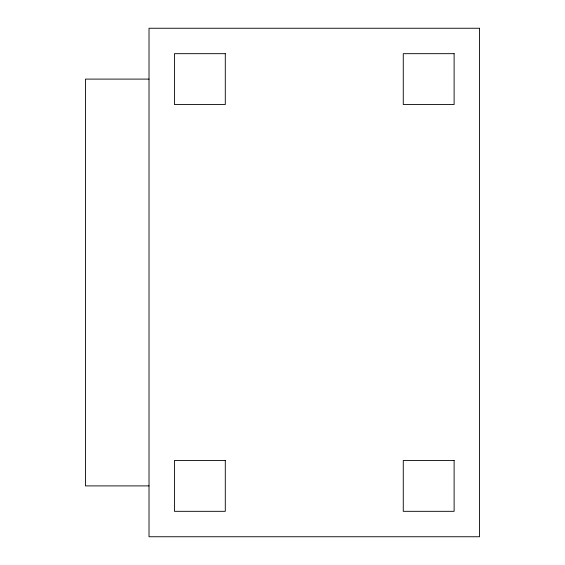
<?xml version="1.0" encoding="UTF-8"?>
<svg xmlns="http://www.w3.org/2000/svg" width="565" height="565" viewBox="0 0 565 565"><rect width="100%" height="100%" fill="white"/><g stroke="black" fill="none" stroke-linecap="round" stroke-linejoin="round"><path stroke-width="0.85" d="M149.019 79.1L85.456 79.1L85.456 485.9L149.019 485.9M479.544 28.25L149.019 28.25L149.019 536.75L479.544 536.75L479.544 28.25M225.294 53.675L174.444 53.675L174.444 104.525L225.294 104.525L225.294 53.675M454.119 53.675L403.269 53.675L403.269 104.525L454.119 104.525L454.119 53.675M225.294 460.475L174.444 460.475L174.444 511.325L225.294 511.325L225.294 460.475M454.119 460.475L403.269 460.475L403.269 511.325L454.119 511.325L454.119 460.475"/></g></svg>
